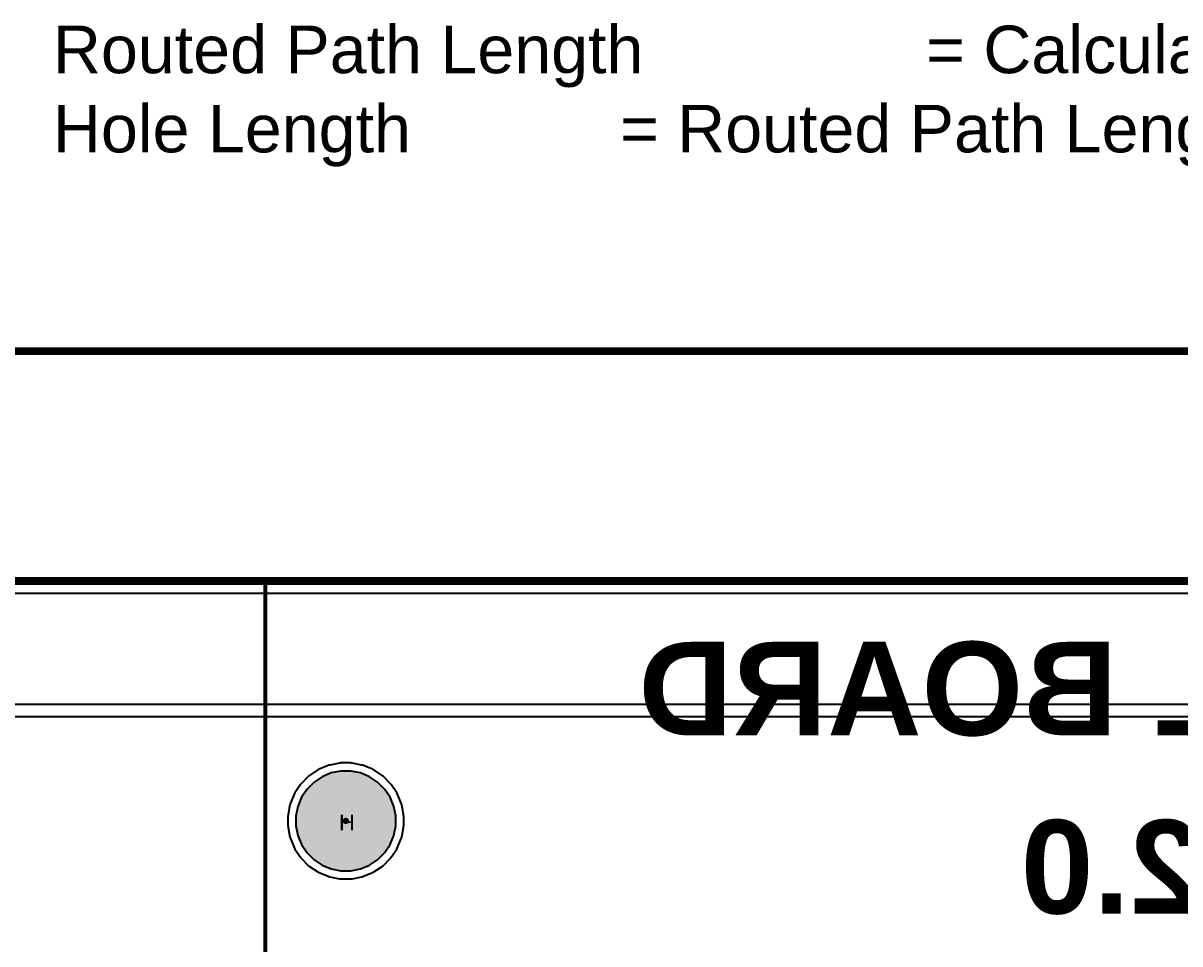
# Model space of a CAD drawing. Header units: inches. Extents: x -11 to 5379, y 0 to 5429.
# Drawn here: x 28.05 to 65.16, y 98.37 to 127.89 of the extents above; entities that cross this region are included whole.
import ezdxf

# ---------------------------------------------------------------- set-up
doc = ezdxf.new("R2010")
doc.units = ezdxf.units.IN
for name, color, linetype in [('Board Outline', 216, 'Continuous'), ('Bottom Layer', 5, 'Continuous'), ('Bottom Overlay', 54, 'Continuous'), ('Bottom Solder', 6, 'Continuous'), ('Dimension', 6, 'Continuous'), ('Drill Drawing', 1, 'Continuous'), ('GND', 16, 'Continuous'), ('Multi-Layer', 9, 'Continuous'), ('Pad Holes', 156, 'Continuous'), ('PWR', 76, 'Continuous'), ('Top Layer', 1, 'Continuous'), ('Top Overlay', 2, 'Continuous'), ('Top Solder', 216, 'Continuous')]:
    doc.layers.add(name, color=color, linetype=linetype)
doc.styles.add('Arial', font='', dxfattribs={"height": 0.2})
doc.styles.add('Arial_Bold', font='', dxfattribs={"height": 0.2})
doc.styles.get('Arial').set_extended_font_data('Arial')
doc.styles.get('Arial_Bold').set_extended_font_data('Arial', bold=True)

# ---------------------------------------------------------------- blocks, each defined once
blk = doc.blocks.new('X14CBIWB1DY1027_122')
at = {"layer": 'Bottom Solder'}
h = blk.add_hatch(color=6, dxfattribs=at)
edge = h.paths.add_edge_path()
edge.add_arc((26.67, -4.445), 0.102, 0, 360)
at = {"layer": 'Pad Holes'}
h = blk.add_hatch(color=7, dxfattribs=at)
edge = h.paths.add_edge_path()
edge.add_arc((26.67, -4.445), 1.6, 0, 360)
at = {"layer": 'Top Solder'}
h = blk.add_hatch(color=216, dxfattribs=at)
edge = h.paths.add_edge_path()
edge.add_arc((26.67, -4.445), 0.102, 0, 360)
at = {"layer": 'Multi-Layer'}
for p, q in [((26.203, -2.906), (25.912, -3.027)), ((26.512, -2.845), (26.203, -2.906)), ((26.828, -2.845), (26.512, -2.845)), ((27.137, -2.906), (26.828, -2.845)), ((27.428, -3.027), (27.137, -2.906)), ((25.65, -3.202), (25.427, -3.425)), ((25.912, -3.027), (25.65, -3.202)), ((27.69, -3.202), (27.428, -3.027)), ((27.913, -3.425), (27.69, -3.202)), ((25.252, -3.687), (25.131, -3.978)), ((25.427, -3.425), (25.252, -3.687)), ((28.088, -3.687), (27.913, -3.425)), ((28.209, -3.978), (28.088, -3.687)), ((25.131, -3.978), (25.07, -4.287)), ((28.27, -4.287), (28.209, -3.978)), ((25.07, -4.287), (25.07, -4.445)), ((25.07, -4.445), (25.07, -4.603)), ((28.27, -4.445), (28.27, -4.287)), ((28.27, -4.445), (28.27, -4.445)), ((28.27, -4.603), (28.27, -4.445)), ((25.07, -4.603), (25.131, -4.912)), ((28.209, -4.912), (28.27, -4.603)), ((25.131, -4.912), (25.252, -5.203)), ((28.088, -5.203), (28.209, -4.912)), ((25.252, -5.203), (25.427, -5.465)), ((25.427, -5.465), (25.65, -5.688)), ((27.69, -5.688), (27.913, -5.465)), ((27.913, -5.465), (28.088, -5.203)), ((25.65, -5.688), (25.912, -5.863)), ((25.912, -5.863), (26.203, -5.984)), ((27.137, -5.984), (27.428, -5.863)), ((27.428, -5.863), (27.69, -5.688)), ((26.203, -5.984), (26.512, -6.045)), ((26.512, -6.045), (26.828, -6.045)), ((26.828, -6.045), (27.137, -5.984))]:
    blk.add_line(p, q, dxfattribs=at)
at = {"layer": 'Top Overlay'}
for points in [[(29.25, 5.655, 0.127, 0.127, 0), (29.25, -12.145, 0.127, 0.127, 0)], [(29.25, -12.145, 0.127, 0.127, 0), (-29.25, -12.145, 0.127, 0.127, 0)]]:
    blk.add_lwpolyline(points, format="xyseb", dxfattribs=at)
blk.add_lwpolyline([(29.218, -12.145, 0.0635, 0.0635, 1), (29.282, -12.145, 0.0635, 0.0635, 1)], format="xyseb", close=True, dxfattribs=at)
blk.add_lwpolyline([(29.218, -12.145, 0.0635, 0.0635, 1), (29.282, -12.145, 0.0635, 0.0635, 1)], format="xyseb", close=True, dxfattribs=at)

msp = doc.modelspace()

# ---------------------------------------------------------------- linework, layer by layer
at = {"layer": 'Board Outline'}
msp.add_lwpolyline([(0, 110, 0.254, 0.254, 0), (344, 110, 0.254, 0.254, 0)], format="xyseb", dxfattribs=at)
at = {"layer": 'Bottom Layer'}
for p, q in [((9.671, 109.612), (186.207, 109.612)), ((37.503, 103.943), (37.241, 103.767)), ((37.527, 103.952), (37.503, 103.943)), ((37.548, 103.966), (37.527, 103.952)), ((37.839, 104.087), (37.548, 103.966)), ((37.864, 104.092), (37.839, 104.087)), ((37.888, 104.102), (37.864, 104.092)), ((38.197, 104.163), (37.888, 104.102)), ((38.222, 104.163), (38.197, 104.163)), ((38.247, 104.168), (38.222, 104.163)), ((38.563, 104.168), (38.247, 104.168)), ((38.588, 104.163), (38.563, 104.168)), ((38.613, 104.163), (38.588, 104.163)), ((38.922, 104.102), (38.613, 104.163)), ((38.946, 104.092), (38.922, 104.102)), ((38.971, 104.087), (38.946, 104.092)), ((39.262, 103.966), (38.971, 104.087)), ((39.283, 103.952), (39.262, 103.966)), ((39.307, 103.943), (39.283, 103.952)), ((39.569, 103.767), (39.307, 103.943)), ((36.979, 103.512), (36.965, 103.491)), ((37.202, 103.735), (36.979, 103.512)), ((37.223, 103.749), (37.202, 103.735)), ((37.241, 103.767), (37.223, 103.749)), ((39.587, 103.749), (39.569, 103.767)), ((39.608, 103.735), (39.587, 103.749)), ((39.831, 103.512), (39.608, 103.735)), ((39.845, 103.491), (39.831, 103.512)), ((36.748, 103.166), (36.627, 102.875)), ((36.762, 103.187), (36.748, 103.166)), ((36.772, 103.211), (36.762, 103.187)), ((36.947, 103.473), (36.772, 103.211)), ((36.965, 103.491), (36.947, 103.473)), ((39.863, 103.473), (39.845, 103.491)), ((40.038, 103.211), (39.863, 103.473)), ((40.048, 103.188), (40.038, 103.211)), ((40.062, 103.166), (40.048, 103.188)), ((40.183, 102.875), (40.062, 103.166)), ((36.613, 102.827), (36.551, 102.517)), ((36.622, 102.85), (36.613, 102.827)), ((36.627, 102.875), (36.622, 102.85)), ((40.188, 102.85), (40.183, 102.875)), ((40.198, 102.827), (40.188, 102.85)), ((40.259, 102.517), (40.198, 102.827)), ((36.551, 102.492), (36.546, 102.467)), ((36.546, 102.467), (36.546, 102.309)), ((36.551, 102.517), (36.551, 102.492)), ((40.259, 102.492), (40.259, 102.517)), ((40.264, 102.467), (40.259, 102.492)), ((40.264, 102.309), (40.264, 102.467)), ((36.546, 102.309), (36.546, 102.152)), ((36.546, 102.152), (36.551, 102.127)), ((36.551, 102.127), (36.551, 102.127)), ((36.551, 102.127), (36.551, 102.101)), ((36.551, 102.101), (36.613, 101.792)), ((40.198, 101.792), (40.259, 102.101)), ((40.259, 102.127), (40.264, 102.152)), ((40.259, 102.101), (40.259, 102.127)), ((40.264, 102.152), (40.264, 102.309)), ((36.613, 101.792), (36.622, 101.769)), ((36.622, 101.769), (36.622, 101.768)), ((36.622, 101.768), (36.622, 101.768)), ((36.622, 101.768), (36.627, 101.743)), ((36.627, 101.743), (36.748, 101.452)), ((40.062, 101.452), (40.183, 101.744)), ((40.183, 101.744), (40.188, 101.769)), ((40.188, 101.769), (40.198, 101.792)), ((36.748, 101.452), (36.762, 101.431)), ((36.762, 101.431), (36.772, 101.408)), ((36.772, 101.408), (36.947, 101.145)), ((39.863, 101.145), (40.038, 101.408)), ((40.038, 101.408), (40.048, 101.431)), ((40.048, 101.431), (40.062, 101.452)), ((36.947, 101.145), (36.965, 101.127)), ((36.965, 101.127), (36.965, 101.127)), ((36.965, 101.127), (36.965, 101.127)), ((36.965, 101.127), (36.979, 101.106)), ((36.979, 101.106), (37.202, 100.883)), ((39.608, 100.883), (39.831, 101.106)), ((39.831, 101.106), (39.845, 101.127)), ((39.845, 101.127), (39.863, 101.145)), ((37.202, 100.883), (37.223, 100.869)), ((37.223, 100.869), (37.241, 100.851)), ((37.241, 100.851), (37.503, 100.676)), ((37.503, 100.676), (37.527, 100.666)), ((37.527, 100.666), (37.548, 100.652)), ((37.548, 100.652), (37.839, 100.532)), ((38.971, 100.532), (39.262, 100.652)), ((39.262, 100.652), (39.283, 100.666)), ((39.283, 100.666), (39.307, 100.676)), ((39.307, 100.676), (39.569, 100.851)), ((39.569, 100.851), (39.587, 100.869)), ((39.587, 100.869), (39.608, 100.883)), ((37.839, 100.532), (37.864, 100.527)), ((37.864, 100.527), (37.888, 100.517)), ((37.888, 100.517), (38.197, 100.455)), ((38.197, 100.455), (38.223, 100.455)), ((38.223, 100.455), (38.248, 100.45)), ((38.248, 100.45), (38.563, 100.45)), ((38.563, 100.45), (38.588, 100.455)), ((38.588, 100.455), (38.613, 100.455)), ((38.613, 100.455), (38.922, 100.517)), ((38.922, 100.517), (38.946, 100.527)), ((38.946, 100.527), (38.971, 100.532))]:
    msp.add_line(p, q, dxfattribs=at)
at = {"layer": 'Dimension'}
msp.add_lwpolyline([(0, 117.373, 0.254, 0.254, 0), (146.195, 117.373, 0.254, 0.254, 0)], format="xyseb", dxfattribs=at)
at = {"layer": 'GND'}
for p, q in [((0.388, 109.612), (343.612, 109.612)), ((111.658, 106.045), (10.349, 106.045)), ((10.737, 105.657), (111.658, 105.657)), ((37.503, 103.943), (37.241, 103.767)), ((37.527, 103.952), (37.503, 103.943)), ((37.548, 103.966), (37.527, 103.952)), ((37.839, 104.087), (37.548, 103.966)), ((37.864, 104.092), (37.839, 104.087)), ((37.888, 104.102), (37.864, 104.092)), ((38.197, 104.163), (37.888, 104.102)), ((38.222, 104.163), (38.197, 104.163)), ((38.247, 104.168), (38.222, 104.163)), ((38.563, 104.168), (38.247, 104.168)), ((38.588, 104.163), (38.563, 104.168)), ((38.613, 104.163), (38.588, 104.163)), ((38.922, 104.102), (38.613, 104.163)), ((38.946, 104.092), (38.922, 104.102)), ((38.971, 104.087), (38.946, 104.092)), ((39.262, 103.966), (38.971, 104.087)), ((39.283, 103.952), (39.262, 103.966)), ((39.307, 103.943), (39.283, 103.952)), ((39.569, 103.767), (39.307, 103.943)), ((36.979, 103.512), (36.965, 103.491)), ((37.202, 103.735), (36.979, 103.512)), ((37.223, 103.749), (37.202, 103.735)), ((37.241, 103.767), (37.223, 103.749)), ((39.587, 103.749), (39.569, 103.767)), ((39.608, 103.735), (39.587, 103.749)), ((39.831, 103.512), (39.608, 103.735)), ((39.845, 103.491), (39.831, 103.512)), ((36.748, 103.166), (36.627, 102.875)), ((36.762, 103.187), (36.748, 103.166)), ((36.772, 103.211), (36.762, 103.187)), ((36.947, 103.473), (36.772, 103.211)), ((36.965, 103.491), (36.947, 103.473)), ((39.863, 103.473), (39.845, 103.491)), ((40.038, 103.211), (39.863, 103.473)), ((40.048, 103.188), (40.038, 103.211)), ((40.062, 103.166), (40.048, 103.188)), ((40.183, 102.875), (40.062, 103.166)), ((36.613, 102.827), (36.551, 102.517)), ((36.622, 102.85), (36.613, 102.827)), ((36.627, 102.875), (36.622, 102.85)), ((40.188, 102.85), (40.183, 102.875)), ((40.198, 102.827), (40.188, 102.85)), ((40.259, 102.517), (40.198, 102.827)), ((36.551, 102.492), (36.546, 102.467)), ((36.546, 102.467), (36.546, 102.309)), ((36.551, 102.517), (36.551, 102.492)), ((40.259, 102.492), (40.259, 102.517)), ((40.264, 102.467), (40.259, 102.492)), ((40.264, 102.309), (40.264, 102.467)), ((36.546, 102.309), (36.546, 102.152)), ((36.546, 102.152), (36.551, 102.127)), ((36.551, 102.127), (36.551, 102.127)), ((36.551, 102.127), (36.551, 102.101)), ((36.551, 102.101), (36.613, 101.792)), ((40.198, 101.792), (40.259, 102.101)), ((40.259, 102.127), (40.264, 102.152)), ((40.259, 102.101), (40.259, 102.127)), ((40.264, 102.152), (40.264, 102.309)), ((36.613, 101.792), (36.622, 101.769)), ((36.622, 101.769), (36.622, 101.768)), ((36.622, 101.768), (36.622, 101.768)), ((36.622, 101.768), (36.627, 101.743)), ((36.627, 101.743), (36.748, 101.452)), ((40.062, 101.452), (40.183, 101.744)), ((40.183, 101.744), (40.188, 101.769)), ((40.188, 101.769), (40.198, 101.792)), ((36.748, 101.452), (36.762, 101.431)), ((36.762, 101.431), (36.772, 101.408)), ((36.772, 101.408), (36.947, 101.145)), ((39.863, 101.145), (40.038, 101.408)), ((40.038, 101.408), (40.048, 101.431)), ((40.048, 101.431), (40.062, 101.452)), ((36.947, 101.145), (36.965, 101.127)), ((36.965, 101.127), (36.965, 101.127)), ((36.965, 101.127), (36.965, 101.127)), ((36.965, 101.127), (36.979, 101.106)), ((36.979, 101.106), (37.202, 100.883)), ((39.608, 100.883), (39.831, 101.106)), ((39.831, 101.106), (39.845, 101.127)), ((39.845, 101.127), (39.863, 101.145)), ((37.202, 100.883), (37.223, 100.869)), ((37.223, 100.869), (37.241, 100.851)), ((37.241, 100.851), (37.503, 100.676)), ((37.503, 100.676), (37.527, 100.666)), ((37.527, 100.666), (37.548, 100.652)), ((37.548, 100.652), (37.839, 100.532)), ((38.971, 100.532), (39.262, 100.652)), ((39.262, 100.652), (39.283, 100.666)), ((39.283, 100.666), (39.307, 100.676)), ((39.307, 100.676), (39.569, 100.851)), ((39.569, 100.851), (39.587, 100.869)), ((39.587, 100.869), (39.608, 100.883)), ((37.839, 100.532), (37.864, 100.527)), ((37.864, 100.527), (37.888, 100.517)), ((37.888, 100.517), (38.197, 100.455)), ((38.197, 100.455), (38.223, 100.455)), ((38.223, 100.455), (38.248, 100.45)), ((38.248, 100.45), (38.563, 100.45)), ((38.563, 100.45), (38.588, 100.455)), ((38.588, 100.455), (38.613, 100.455)), ((38.613, 100.455), (38.922, 100.517)), ((38.922, 100.517), (38.946, 100.527)), ((38.946, 100.527), (38.971, 100.532))]:
    msp.add_line(p, q, dxfattribs=at)
at = {"layer": 'PWR'}
for p, q in [((0.388, 109.612), (206.578, 109.612)), ((37.503, 103.943), (37.241, 103.767)), ((37.527, 103.952), (37.503, 103.943)), ((37.548, 103.966), (37.527, 103.952)), ((37.839, 104.087), (37.548, 103.966)), ((37.864, 104.092), (37.839, 104.087)), ((37.888, 104.102), (37.864, 104.092)), ((38.197, 104.163), (37.888, 104.102)), ((38.222, 104.163), (38.197, 104.163)), ((38.247, 104.168), (38.222, 104.163)), ((38.563, 104.168), (38.247, 104.168)), ((38.588, 104.163), (38.563, 104.168)), ((38.613, 104.163), (38.588, 104.163)), ((38.922, 104.102), (38.613, 104.163)), ((38.946, 104.092), (38.922, 104.102)), ((38.971, 104.087), (38.946, 104.092)), ((39.262, 103.966), (38.971, 104.087)), ((39.283, 103.952), (39.262, 103.966)), ((39.307, 103.943), (39.283, 103.952)), ((39.569, 103.767), (39.307, 103.943)), ((36.979, 103.512), (36.965, 103.491)), ((37.202, 103.735), (36.979, 103.512)), ((37.223, 103.749), (37.202, 103.735)), ((37.241, 103.767), (37.223, 103.749)), ((39.587, 103.749), (39.569, 103.767)), ((39.608, 103.735), (39.587, 103.749)), ((39.831, 103.512), (39.608, 103.735)), ((39.845, 103.491), (39.831, 103.512)), ((36.748, 103.166), (36.627, 102.875)), ((36.762, 103.187), (36.748, 103.166)), ((36.772, 103.211), (36.762, 103.187)), ((36.947, 103.473), (36.772, 103.211)), ((36.965, 103.491), (36.947, 103.473)), ((39.863, 103.473), (39.845, 103.491)), ((40.038, 103.211), (39.863, 103.473)), ((40.048, 103.188), (40.038, 103.211)), ((40.062, 103.166), (40.048, 103.188)), ((40.183, 102.875), (40.062, 103.166)), ((36.613, 102.827), (36.551, 102.517)), ((36.622, 102.85), (36.613, 102.827)), ((36.627, 102.875), (36.622, 102.85)), ((40.188, 102.85), (40.183, 102.875)), ((40.198, 102.827), (40.188, 102.85)), ((40.259, 102.517), (40.198, 102.827)), ((36.551, 102.492), (36.546, 102.467)), ((36.546, 102.467), (36.546, 102.309)), ((36.551, 102.517), (36.551, 102.492)), ((40.259, 102.492), (40.259, 102.517)), ((40.264, 102.467), (40.259, 102.492)), ((40.264, 102.309), (40.264, 102.467)), ((36.546, 102.309), (36.546, 102.152)), ((36.546, 102.152), (36.551, 102.127)), ((36.551, 102.127), (36.551, 102.127)), ((36.551, 102.127), (36.551, 102.101)), ((36.551, 102.101), (36.613, 101.792)), ((40.198, 101.792), (40.259, 102.101)), ((40.259, 102.127), (40.264, 102.152)), ((40.259, 102.101), (40.259, 102.127)), ((40.264, 102.152), (40.264, 102.309)), ((36.613, 101.792), (36.622, 101.769)), ((36.622, 101.769), (36.622, 101.768)), ((36.622, 101.768), (36.622, 101.768)), ((36.622, 101.768), (36.627, 101.743)), ((36.627, 101.743), (36.748, 101.452)), ((40.062, 101.452), (40.183, 101.744)), ((40.183, 101.744), (40.188, 101.769)), ((40.188, 101.769), (40.198, 101.792)), ((36.748, 101.452), (36.762, 101.431)), ((36.762, 101.431), (36.772, 101.408)), ((36.772, 101.408), (36.947, 101.145)), ((39.863, 101.145), (40.038, 101.408)), ((40.038, 101.408), (40.048, 101.431)), ((40.048, 101.431), (40.062, 101.452)), ((36.947, 101.145), (36.965, 101.127)), ((36.965, 101.127), (36.965, 101.127)), ((36.965, 101.127), (36.965, 101.127)), ((36.965, 101.127), (36.979, 101.106)), ((36.979, 101.106), (37.202, 100.883)), ((39.608, 100.883), (39.831, 101.106)), ((39.831, 101.106), (39.845, 101.127)), ((39.845, 101.127), (39.863, 101.145)), ((37.202, 100.883), (37.223, 100.869)), ((37.223, 100.869), (37.241, 100.851)), ((37.241, 100.851), (37.503, 100.676)), ((37.503, 100.676), (37.527, 100.666)), ((37.527, 100.666), (37.548, 100.652)), ((37.548, 100.652), (37.839, 100.532)), ((38.971, 100.532), (39.262, 100.652)), ((39.262, 100.652), (39.283, 100.666)), ((39.283, 100.666), (39.307, 100.676)), ((39.307, 100.676), (39.569, 100.851)), ((39.569, 100.851), (39.587, 100.869)), ((39.587, 100.869), (39.608, 100.883)), ((37.839, 100.532), (37.864, 100.527)), ((37.864, 100.527), (37.888, 100.517)), ((37.888, 100.517), (38.197, 100.455)), ((38.197, 100.455), (38.223, 100.455)), ((38.223, 100.455), (38.248, 100.45)), ((38.248, 100.45), (38.563, 100.45)), ((38.563, 100.45), (38.588, 100.455)), ((38.588, 100.455), (38.613, 100.455)), ((38.613, 100.455), (38.922, 100.517)), ((38.922, 100.517), (38.946, 100.527)), ((38.946, 100.527), (38.971, 100.532))]:
    msp.add_line(p, q, dxfattribs=at)
at = {"layer": 'Top Layer'}
for p, q in [((9.671, 109.612), (186.207, 109.612)), ((37.503, 103.943), (37.241, 103.767)), ((37.527, 103.952), (37.503, 103.943)), ((37.548, 103.966), (37.527, 103.952)), ((37.839, 104.087), (37.548, 103.966)), ((37.864, 104.092), (37.839, 104.087)), ((37.888, 104.102), (37.864, 104.092)), ((38.197, 104.163), (37.888, 104.102)), ((38.222, 104.163), (38.197, 104.163)), ((38.247, 104.168), (38.222, 104.163)), ((38.563, 104.168), (38.247, 104.168)), ((38.588, 104.163), (38.563, 104.168)), ((38.613, 104.163), (38.588, 104.163)), ((38.922, 104.102), (38.613, 104.163)), ((38.946, 104.092), (38.922, 104.102)), ((38.971, 104.087), (38.946, 104.092)), ((39.262, 103.966), (38.971, 104.087)), ((39.283, 103.952), (39.262, 103.966)), ((39.307, 103.943), (39.283, 103.952)), ((39.569, 103.767), (39.307, 103.943)), ((36.979, 103.512), (36.965, 103.491)), ((37.202, 103.735), (36.979, 103.512)), ((37.223, 103.749), (37.202, 103.735)), ((37.241, 103.767), (37.223, 103.749)), ((39.587, 103.749), (39.569, 103.767)), ((39.608, 103.735), (39.587, 103.749)), ((39.831, 103.512), (39.608, 103.735)), ((39.845, 103.491), (39.831, 103.512)), ((36.748, 103.166), (36.627, 102.875)), ((36.762, 103.187), (36.748, 103.166)), ((36.772, 103.211), (36.762, 103.187)), ((36.947, 103.473), (36.772, 103.211)), ((36.965, 103.491), (36.947, 103.473)), ((39.863, 103.473), (39.845, 103.491)), ((40.038, 103.211), (39.863, 103.473)), ((40.048, 103.188), (40.038, 103.211)), ((40.062, 103.166), (40.048, 103.188)), ((40.183, 102.875), (40.062, 103.166)), ((36.613, 102.827), (36.551, 102.517)), ((36.622, 102.85), (36.613, 102.827)), ((36.627, 102.875), (36.622, 102.85)), ((40.188, 102.85), (40.183, 102.875)), ((40.198, 102.827), (40.188, 102.85)), ((40.259, 102.517), (40.198, 102.827)), ((36.551, 102.492), (36.546, 102.467)), ((36.546, 102.467), (36.546, 102.309)), ((36.551, 102.517), (36.551, 102.492)), ((40.259, 102.492), (40.259, 102.517)), ((40.264, 102.467), (40.259, 102.492)), ((40.264, 102.309), (40.264, 102.467)), ((36.546, 102.309), (36.546, 102.152)), ((36.546, 102.152), (36.551, 102.127)), ((36.551, 102.127), (36.551, 102.127)), ((36.551, 102.127), (36.551, 102.101)), ((36.551, 102.101), (36.613, 101.792)), ((40.198, 101.792), (40.259, 102.101)), ((40.259, 102.127), (40.264, 102.152)), ((40.259, 102.101), (40.259, 102.127)), ((40.264, 102.152), (40.264, 102.309)), ((36.613, 101.792), (36.622, 101.769)), ((36.622, 101.769), (36.622, 101.768)), ((36.622, 101.768), (36.622, 101.768)), ((36.622, 101.768), (36.627, 101.743)), ((36.627, 101.743), (36.748, 101.452)), ((40.062, 101.452), (40.183, 101.744)), ((40.183, 101.744), (40.188, 101.769)), ((40.188, 101.769), (40.198, 101.792)), ((36.748, 101.452), (36.762, 101.431)), ((36.762, 101.431), (36.772, 101.408)), ((36.772, 101.408), (36.947, 101.145)), ((39.863, 101.145), (40.038, 101.408)), ((40.038, 101.408), (40.048, 101.431)), ((40.048, 101.431), (40.062, 101.452)), ((36.947, 101.145), (36.965, 101.127)), ((36.965, 101.127), (36.965, 101.127)), ((36.965, 101.127), (36.965, 101.127)), ((36.965, 101.127), (36.979, 101.106)), ((36.979, 101.106), (37.202, 100.883)), ((39.608, 100.883), (39.831, 101.106)), ((39.831, 101.106), (39.845, 101.127)), ((39.845, 101.127), (39.863, 101.145)), ((37.202, 100.883), (37.223, 100.869)), ((37.223, 100.869), (37.241, 100.851)), ((37.241, 100.851), (37.503, 100.676)), ((37.503, 100.676), (37.527, 100.666)), ((37.527, 100.666), (37.548, 100.652)), ((37.548, 100.652), (37.839, 100.532)), ((38.971, 100.532), (39.262, 100.652)), ((39.262, 100.652), (39.283, 100.666)), ((39.283, 100.666), (39.307, 100.676)), ((39.307, 100.676), (39.569, 100.851)), ((39.569, 100.851), (39.587, 100.869)), ((39.587, 100.869), (39.608, 100.883)), ((37.839, 100.532), (37.864, 100.527)), ((37.864, 100.527), (37.888, 100.517)), ((37.888, 100.517), (38.197, 100.455)), ((38.197, 100.455), (38.223, 100.455)), ((38.223, 100.455), (38.248, 100.45)), ((38.248, 100.45), (38.563, 100.45)), ((38.563, 100.45), (38.588, 100.455)), ((38.588, 100.455), (38.613, 100.455)), ((38.613, 100.455), (38.922, 100.517)), ((38.922, 100.517), (38.946, 100.527)), ((38.946, 100.527), (38.971, 100.532))]:
    msp.add_line(p, q, dxfattribs=at)

# ---------------------------------------------------------------- block references
at = {"rotation": 180}
msp.add_blockref('X14CBIWB1DY1027_122', (65.075, 97.864), dxfattribs=at)

# ---------------------------------------------------------------- texts
at = {"layer": 'Bottom Overlay', "style": 'Arial_Bold', "text_generation_flag": 2}
for s, p in [('CONTROL BOARD', (85.034, 105.053)), ('Rev-v2.0', (77.286, 99.338))]:
    msp.add_text(s, height=3, dxfattribs=at).set_placement(p)
at = {"layer": 'Drill Drawing', "style": 'Arial'}
for s, height, p in [('Routed Path Length', 1.524, (29.012, 126.288)), ('= Calculated from tool start centre position to tool end centre position.', 1.524, (57.019, 126.288)), ('Hole Length', 1.524, (29.012, 123.749)), (' = Routed Path Length + Tool Size = Slot length as defined in the PCB layout', 1.524, (46.609, 123.749)), ('H', 0.508, (38.185, 102.005))]:
    msp.add_text(s, height=height, dxfattribs=at).set_placement(p)

doc.saveas('drawing.dxf')
